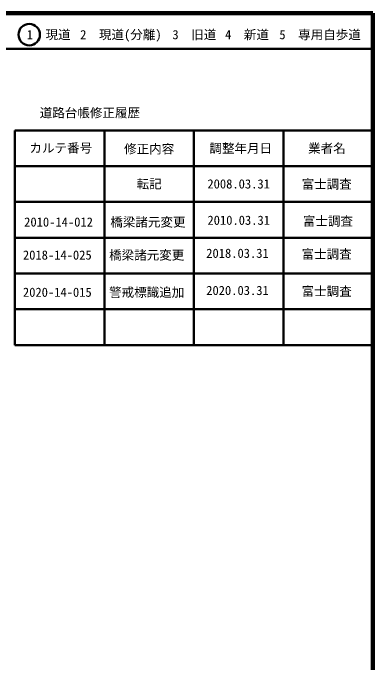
# Model space of a CAD drawing. Units: millimetres on the paper, enlarged 1000 times. Extents: x 40000 to 680000, y 20000 to 380000.
# Drawn here: x 579500 to 680000, y 198357 to 380000 of the extents above; entities that cross this region are included whole.
import ezdxf
from ezdxf.enums import TextEntityAlignment as Align

# ---------------------------------------------------------------- set-up
doc = ezdxf.new("R2010")
doc.units = ezdxf.units.MM
doc.header["$LTSCALE"] = 1000
for name, color, linetype, lineweight in [('M-TTL', 7, 'Continuous', 13), ('M-TTL-FRAM', 2, 'Continuous', 50), ('M-TTL-LINE', 7, 'Continuous', 50)]:
    doc.layers.add(name, color=color, linetype=linetype, lineweight=lineweight)
doc.layers.add('M-TTL-TXT', color=7, linetype='Continuous')
doc.styles.add('ＭＳ ゴシック', font='')
doc.styles.get('ＭＳ ゴシック').set_extended_font_data('MS Gothic')

msp = doc.modelspace()

# ---------------------------------------------------------------- linework, layer by layer
at = {"layer": 'M-TTL', "color": 2, "lineweight": 140}
for p, q in [((680000, 380000), (40000, 380000)), ((680000, 20000), (680000, 380000))]:
    msp.add_line(p, q, dxfattribs=at)
at = {"layer": 'M-TTL-FRAM'}
for p, q in [((580000, 347197), (580000, 287197)), ((580000, 347197), (680000, 347197)), ((580000, 287197), (680000, 287197))]:
    msp.add_line(p, q, dxfattribs=at)
at = {"layer": 'M-TTL-LINE'}
for p, q in [((40000, 370000), (680000, 370000)), ((605000, 347197), (605000, 287197)), ((630000, 347197), (630000, 287197)), ((655000, 347197), (655000, 287197)), ((580000, 337197), (680000, 337197)), ((580000, 327197), (680000, 327197)), ((580000, 317197), (680000, 317197)), ((580000, 307197), (680000, 307197)), ((580000, 297197), (680000, 297197))]:
    msp.add_line(p, q, dxfattribs=at)
msp.add_circle((584031, 373958), 3000, dxfattribs=at)

# ---------------------------------------------------------------- texts
at = {"layer": 'M-TTL-TXT', "style": 'ＭＳ ゴシック'}
for s, p in [('1\u3000現道', (589448, 373958)), ('2\u3000現道(分離)', (609619, 373958)), ('3\u3000旧道', (630121, 373958)), ('4\u3000新道', (644824, 373958)), ('5\u3000専用自歩道', (665228, 373958)), ('道路台帳修正履歴', (600968, 352113)), ('カルテ番号', (592839, 342277)), ('修正内容', (617509, 342023)), ('調整年月日', (643089, 342197)), ('業者名', (667134, 342197)), ('転記', (617500, 332245)), ('2008.03.31', (642500, 332245)), ('富士調査', (667077, 332189)), ('2010.03.31', (642511, 322094)), ('富士調査', (667410, 321862)), ('2010-14-012', (592213, 321595)), ('橋梁諸元変更', (617167, 321586)), ('富士調査', (667068, 312632)), ('2018-14-025', (591871, 312364)), ('橋梁諸元変更', (616825, 312356)), ('2018.03.31', (642169, 312864)), ('警戒標識追加', (616825, 301963)), ('2020.03.31', (642169, 302471)), ('富士調査', (667068, 302239)), ('2020-14-015', (591871, 301972))]:
    msp.add_text(s, height=2566, dxfattribs=at).set_placement(p, align=Align.MIDDLE_CENTER)

doc.saveas('drawing.dxf')
